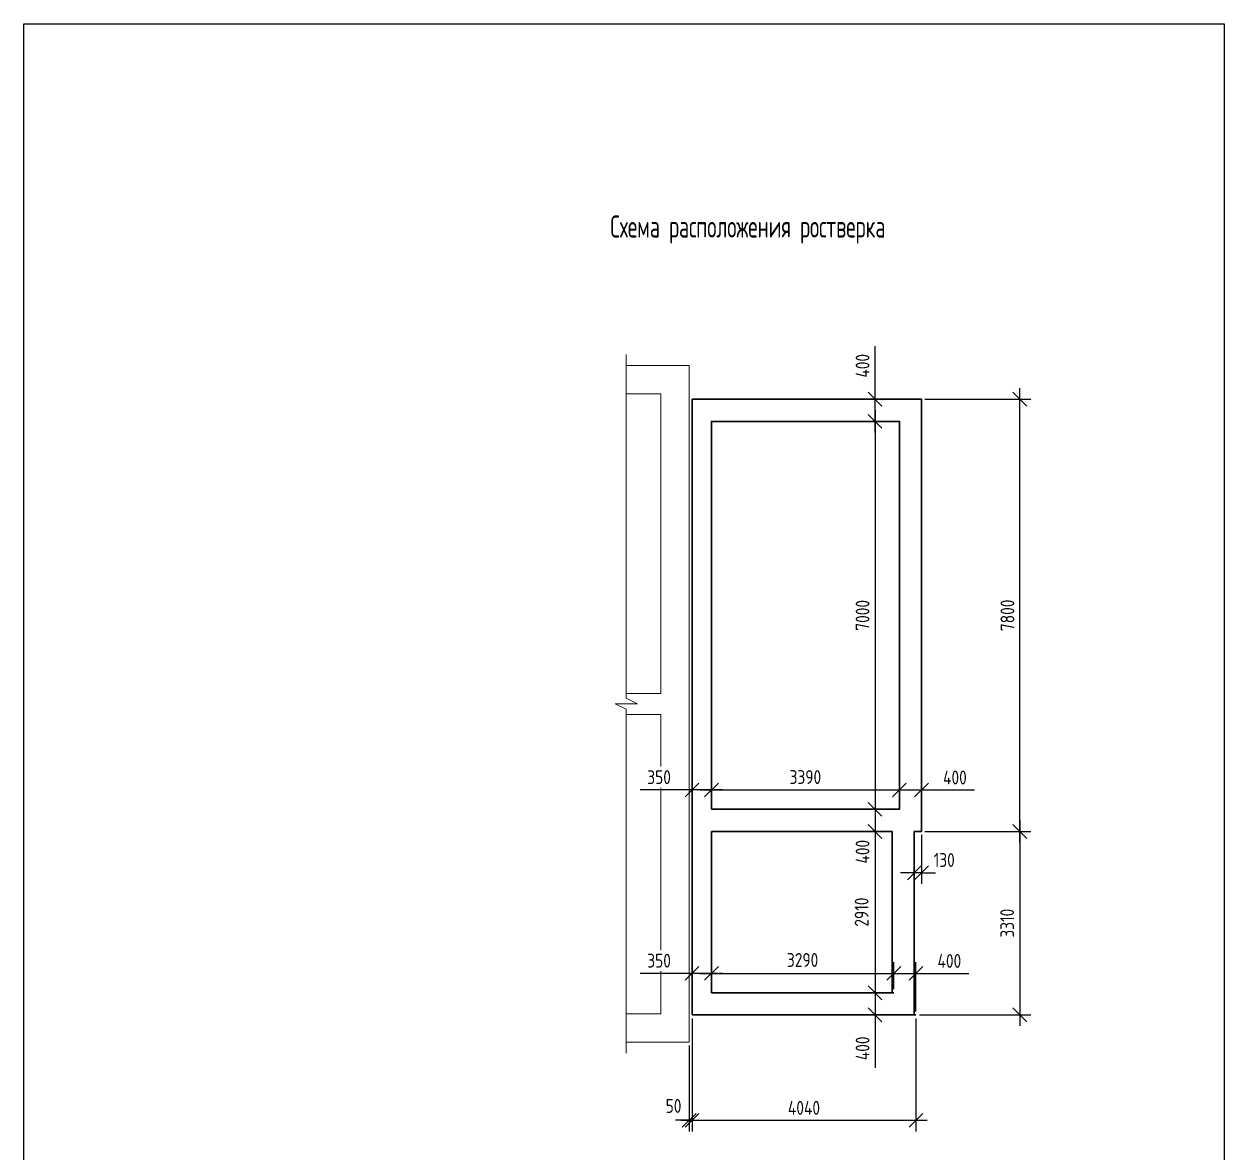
# Model space of a CAD drawing. Header units: millimetres. Extents: x -69913 to 106360, y -63759 to 35456.
# Drawn here: x 16208 to 37856, y -1983 to 18371 of the extents above; entities that cross this region are included whole.
import ezdxf

# ---------------------------------------------------------------- set-up
doc = ezdxf.new("R2010")
doc.units = ezdxf.units.MM
doc.header["$MEASUREMENT"] = 0
for name, color, linetype, lineweight in [('Кирпич силикат', 31, 'Continuous', 30), ('МОНОЛИТ', 2, 'Continuous', 30), ('размеры', 4, 'Continuous', 15), ('текст', 1, 'Continuous', 25)]:
    doc.layers.add(name, color=color, linetype=linetype, lineweight=lineweight)
doc.styles.add('style2', font='CS_Gost2304.shx')
doc.styles.add('ГОСТ 2.304', font='CS_Gost2304.shx')
doc.dimstyles.new('СПДС', dxfattribs={"dimscale": 100, "dimtxt": 2.5, "dimasz": 2.5, "dimexe": 2, "dimexo": 0.625, "dimgap": 1, "dimtad": 1, "dimdec": 0, "dimtxsty": 'ГОСТ 2.304', "dimblk": 'OBLIQUE', "dimblk1": 'OBLIQUE', "dimblk2": 'OBLIQUE', "dimcen": 2.5, "dimdle": 2, "dimadec": 0, "dimazin": 2, "dimtfac": 0.75, "dimtdec": 4, "dimtmove": 1, "dimatfit": 3, "dimfxl": 1, "dimtfill": 1, "dimtolj": 1, "dimarcsym": 1})

# ---------------------------------------------------------------- blocks, each defined once
blk = doc.blocks.new('_Oblique')
at = {"color": 0, "linetype": 'ByBlock', "lineweight": -2}
blk.add_line((-0.5, -0.5), (0.5, 0.5), dxfattribs=at)
blk = doc.blocks.new('*D73')
at = {"layer": 'размеры', "color": 0, "lineweight": -2, "ltscale": 50, "transparency": 16777216}
for p, q in [((34174, 3601), (34174, 11801)), ((32461, 11601), (34374, 11601)), ((32461, 3801), (34374, 3801))]:
    blk.add_line(p, q, dxfattribs=at)
at = {"layer": 'размеры', "color": 0, "lineweight": -2, "ltscale": 50, "transparency": 16777216, "xscale": 250, "yscale": 250, "zscale": 250}
for p, rotation in [((34174, 11601), 90), ((34174, 3801), 270)]:
    blk.add_blockref('_Oblique', p, dxfattribs=dict(at, rotation=rotation))
at = {"layer": 'размеры', "color": 0, "ltscale": 50, "transparency": 16777216, "insert": (33949, 7701), "char_height": 250, "attachment_point": 5, "rotation": 90, "style": 'ГОСТ 2.304', "bg_fill": 3, "box_fill_scale": 1.25, "bg_fill_color": 256, "bg_fill_true_color": 13158600, "bg_fill_transparency": 0}
blk.add_mtext('\\A1;7800', dxfattribs=at)
blk = doc.blocks.new('*D74')
at = {"layer": 'размеры', "color": 0, "lineweight": -2, "ltscale": 50, "transparency": 16777216}
for p, q in [((28259, 428), (28259, -1611)), ((32299, 428), (32299, -1611)), ((28059, -1411), (32499, -1411))]:
    blk.add_line(p, q, dxfattribs=at)
at = {"layer": 'размеры', "color": 0, "lineweight": -2, "ltscale": 50, "transparency": 16777216, "xscale": 250, "yscale": 250, "zscale": 250, "rotation": 180}
blk.add_blockref('_Oblique', (28259, -1411), dxfattribs=at)
at = {"layer": 'размеры', "color": 0, "lineweight": -2, "ltscale": 50, "transparency": 16777216, "xscale": 250, "yscale": 250, "zscale": 250}
blk.add_blockref('_Oblique', (32299, -1411), dxfattribs=at)
at = {"layer": 'размеры', "color": 0, "ltscale": 50, "transparency": 16777216, "insert": (30279, -1186), "char_height": 250, "attachment_point": 5, "style": 'ГОСТ 2.304', "bg_fill": 3, "box_fill_scale": 1.25, "bg_fill_color": 256, "bg_fill_true_color": 13158600, "bg_fill_transparency": 0}
blk.add_mtext('\\A1;4040', dxfattribs=at)
blk = doc.blocks.new('*D75')
at = {"layer": 'размеры', "color": 0, "lineweight": -2, "ltscale": 50, "transparency": 16777216}
for p, q in [((28259, 428), (28259, -1611)), ((28209, -62), (28209, -1611)), ((28209, -1411), (27959, -1411)), ((28259, -1411), (28509, -1411))]:
    blk.add_line(p, q, dxfattribs=at)
at = {"layer": 'размеры', "color": 0, "ltscale": 50, "transparency": 16777216, "insert": (27926, -1152), "char_height": 250, "attachment_point": 5, "style": 'ГОСТ 2.304', "bg_fill": 3, "box_fill_scale": 1.25, "bg_fill_color": 256, "bg_fill_true_color": 13158600, "bg_fill_transparency": 0}
blk.add_mtext('\\A1;50', dxfattribs=at)
at = {"layer": 'размеры', "color": 0, "lineweight": -2, "ltscale": 50, "transparency": 16777216}
blk.add_line((28259, -1411), (28209, -1411), dxfattribs=at)
at = {"layer": 'размеры', "color": 0, "lineweight": -2, "ltscale": 50, "transparency": 16777216, "xscale": 250, "yscale": 250, "zscale": 250}
blk.add_blockref('_Oblique', (28209, -1411), dxfattribs=at)
at = {"layer": 'размеры', "color": 0, "lineweight": -2, "ltscale": 50, "transparency": 16777216, "xscale": 250, "yscale": 250, "zscale": 250, "rotation": 180}
blk.add_blockref('_Oblique', (28259, -1411), dxfattribs=at)
blk = doc.blocks.new('*D76')
at = {"layer": 'размеры', "color": 0, "lineweight": -2, "ltscale": 50, "transparency": 16777216}
for p, q in [((28609, 953), (28609, 1440)), ((31899, 953), (31899, 1440)), ((28409, 1240), (32099, 1240))]:
    blk.add_line(p, q, dxfattribs=at)
at = {"layer": 'размеры', "color": 0, "lineweight": -2, "ltscale": 50, "transparency": 16777216, "xscale": 250, "yscale": 250, "zscale": 250, "rotation": 180}
blk.add_blockref('_Oblique', (28609, 1240), dxfattribs=at)
at = {"layer": 'размеры', "color": 0, "lineweight": -2, "ltscale": 50, "transparency": 16777216, "xscale": 250, "yscale": 250, "zscale": 250}
blk.add_blockref('_Oblique', (31899, 1240), dxfattribs=at)
at = {"layer": 'размеры', "color": 0, "ltscale": 50, "transparency": 16777216, "insert": (30254, 1482), "char_height": 250, "attachment_point": 5, "style": 'ГОСТ 2.304', "bg_fill": 3, "box_fill_scale": 1.25, "bg_fill_color": 256, "bg_fill_true_color": 13158600, "bg_fill_transparency": 0}
blk.add_mtext('\\A1;3290', dxfattribs=at)
blk = doc.blocks.new('*D77')
at = {"layer": 'размеры', "color": 0, "lineweight": -2, "ltscale": 50, "transparency": 16777216}
for p, q in [((31561, 4001), (31561, 691)), ((31806, 3801), (31361, 3801)), ((31836, 891), (31361, 891))]:
    blk.add_line(p, q, dxfattribs=at)
at = {"layer": 'размеры', "color": 0, "lineweight": -2, "ltscale": 50, "transparency": 16777216, "xscale": 250, "yscale": 250, "zscale": 250}
for p, rotation in [((31561, 3801), 90), ((31561, 891), 270)]:
    blk.add_blockref('_Oblique', p, dxfattribs=dict(at, rotation=rotation))
at = {"layer": 'размеры', "color": 0, "ltscale": 50, "transparency": 16777216, "insert": (31319, 2346), "char_height": 250, "attachment_point": 5, "rotation": 90, "style": 'ГОСТ 2.304', "bg_fill": 3, "box_fill_scale": 1.25, "bg_fill_color": 256, "bg_fill_true_color": 13158600, "bg_fill_transparency": 0}
blk.add_mtext('\\A1;2910', dxfattribs=at)
blk = doc.blocks.new('*D78')
at = {"layer": 'размеры', "color": 0, "lineweight": -2, "ltscale": 50, "transparency": 16777216}
for p, q in [((28409, 4550), (32199, 4550)), ((28609, 4264), (28609, 4750)), ((31999, 4264), (31999, 4750))]:
    blk.add_line(p, q, dxfattribs=at)
at = {"layer": 'размеры', "color": 0, "lineweight": -2, "ltscale": 50, "transparency": 16777216, "xscale": 250, "yscale": 250, "zscale": 250, "rotation": 180}
blk.add_blockref('_Oblique', (28609, 4550), dxfattribs=at)
at = {"layer": 'размеры', "color": 0, "lineweight": -2, "ltscale": 50, "transparency": 16777216, "xscale": 250, "yscale": 250, "zscale": 250}
blk.add_blockref('_Oblique', (31999, 4550), dxfattribs=at)
at = {"layer": 'размеры', "color": 0, "ltscale": 50, "transparency": 16777216, "insert": (30304, 4783), "char_height": 250, "attachment_point": 5, "style": 'ГОСТ 2.304', "bg_fill": 3, "box_fill_scale": 1.25, "bg_fill_color": 256, "bg_fill_true_color": 13158600, "bg_fill_transparency": 0}
blk.add_mtext('\\A1;3390', dxfattribs=at)
blk = doc.blocks.new('*D79')
at = {"layer": 'размеры', "color": 0, "lineweight": -2, "ltscale": 50, "transparency": 16777216}
for p, q in [((31561, 11401), (31561, 4001)), ((31936, 11201), (31361, 11201)), ((31936, 4201), (31361, 4201))]:
    blk.add_line(p, q, dxfattribs=at)
at = {"layer": 'размеры', "color": 0, "lineweight": -2, "ltscale": 50, "transparency": 16777216, "xscale": 250, "yscale": 250, "zscale": 250}
for p, rotation in [((31561, 11201), 90), ((31561, 4201), 270)]:
    blk.add_blockref('_Oblique', p, dxfattribs=dict(at, rotation=rotation))
at = {"layer": 'размеры', "color": 0, "ltscale": 50, "transparency": 16777216, "insert": (31336, 7701), "char_height": 250, "attachment_point": 5, "rotation": 90, "style": 'ГОСТ 2.304', "bg_fill": 3, "box_fill_scale": 1.25, "bg_fill_color": 256, "bg_fill_true_color": 13158600, "bg_fill_transparency": 0}
blk.add_mtext('\\A1;7000', dxfattribs=at)
blk = doc.blocks.new('*D80')
at = {"layer": 'размеры', "color": 0, "lineweight": -2, "ltscale": 50, "transparency": 16777216}
for p, q in [((31561, 4401), (31561, 3601)), ((31936, 4201), (31361, 4201)), ((31806, 3801), (31361, 3801))]:
    blk.add_line(p, q, dxfattribs=at)
at = {"layer": 'размеры', "color": 0, "lineweight": -2, "ltscale": 50, "transparency": 16777216, "xscale": 250, "yscale": 250, "zscale": 250, "rotation": 90}
blk.add_blockref('_Oblique', (31561, 4201), dxfattribs=at)
at = {"layer": 'размеры', "color": 0, "ltscale": 50, "transparency": 16777216, "insert": (31336, 3436), "char_height": 250, "attachment_point": 5, "rotation": 90, "style": 'ГОСТ 2.304', "bg_fill": 3, "box_fill_scale": 1.25, "bg_fill_color": 256, "bg_fill_true_color": 13158600, "bg_fill_transparency": 0}
blk.add_mtext('\\A1;400', dxfattribs=at)
at = {"layer": 'размеры', "color": 0, "lineweight": -2, "ltscale": 50, "transparency": 16777216, "xscale": 250, "yscale": 250, "zscale": 250, "rotation": 270}
blk.add_blockref('_Oblique', (31561, 3801), dxfattribs=at)
blk = doc.blocks.new('*D81')
at = {"layer": 'размеры', "color": 0, "lineweight": -2, "ltscale": 50, "transparency": 16777216}
for p, q in [((31561, 1091), (31561, 491)), ((31836, 891), (31361, 891)), ((32236, 491), (31361, 491)), ((31561, 491), (31561, -465))]:
    blk.add_line(p, q, dxfattribs=at)
at = {"layer": 'размеры', "color": 0, "lineweight": -2, "ltscale": 50, "transparency": 16777216, "xscale": 250, "yscale": 250, "zscale": 250}
for p, rotation in [((31561, 891), 90), ((31561, 491), 270)]:
    blk.add_blockref('_Oblique', p, dxfattribs=dict(at, rotation=rotation))
at = {"layer": 'размеры', "color": 0, "ltscale": 50, "transparency": 16777216, "insert": (31336, -112), "char_height": 250, "attachment_point": 5, "rotation": 90, "style": 'ГОСТ 2.304', "bg_fill": 3, "box_fill_scale": 1.25, "bg_fill_color": 256, "bg_fill_true_color": 13158600, "bg_fill_transparency": 0}
blk.add_mtext('\\A1;400', dxfattribs=at)
blk = doc.blocks.new('*D82')
at = {"layer": 'размеры', "color": 0, "lineweight": -2, "ltscale": 50, "transparency": 16777216}
for p, q in [((31561, 11601), (31561, 12557)), ((32336, 11601), (31361, 11601)), ((31561, 11001), (31561, 11601)), ((31936, 11201), (31361, 11201))]:
    blk.add_line(p, q, dxfattribs=at)
at = {"layer": 'размеры', "color": 0, "lineweight": -2, "ltscale": 50, "transparency": 16777216, "xscale": 250, "yscale": 250, "zscale": 250}
for p, rotation in [((31561, 11601), 90), ((31561, 11201), 270)]:
    blk.add_blockref('_Oblique', p, dxfattribs=dict(at, rotation=rotation))
at = {"layer": 'размеры', "color": 0, "ltscale": 50, "transparency": 16777216, "insert": (31336, 12204), "char_height": 250, "attachment_point": 5, "rotation": 90, "style": 'ГОСТ 2.304', "bg_fill": 3, "box_fill_scale": 1.25, "bg_fill_color": 256, "bg_fill_true_color": 13158600, "bg_fill_transparency": 0}
blk.add_mtext('\\A1;400', dxfattribs=at)
blk = doc.blocks.new('*D83')
at = {"layer": 'размеры', "color": 0, "lineweight": -2, "ltscale": 50, "transparency": 16777216}
for p, q in [((28259, 553), (28259, 1440)), ((28609, 953), (28609, 1440)), ((28259, 1240), (27321, 1240)), ((28809, 1240), (28259, 1240))]:
    blk.add_line(p, q, dxfattribs=at)
at = {"layer": 'размеры', "color": 0, "lineweight": -2, "ltscale": 50, "transparency": 16777216, "xscale": 250, "yscale": 250, "zscale": 250, "rotation": 180}
blk.add_blockref('_Oblique', (28259, 1240), dxfattribs=at)
at = {"layer": 'размеры', "color": 0, "lineweight": -2, "ltscale": 50, "transparency": 16777216, "xscale": 250, "yscale": 250, "zscale": 250}
blk.add_blockref('_Oblique', (28609, 1240), dxfattribs=at)
at = {"layer": 'размеры', "color": 0, "ltscale": 50, "transparency": 16777216, "insert": (27665, 1470), "char_height": 250, "attachment_point": 5, "style": 'ГОСТ 2.304', "bg_fill": 3, "box_fill_scale": 1.25, "bg_fill_color": 256, "bg_fill_true_color": 13158600, "bg_fill_transparency": 0}
blk.add_mtext('\\A1;350', dxfattribs=at)
blk = doc.blocks.new('*D84')
at = {"layer": 'размеры', "color": 0, "lineweight": -2, "ltscale": 50, "transparency": 16777216}
for p, q in [((31899, 953), (31899, 1440)), ((32299, 553), (32299, 1440)), ((31699, 1240), (32299, 1240)), ((32299, 1240), (33255, 1240))]:
    blk.add_line(p, q, dxfattribs=at)
at = {"layer": 'размеры', "color": 0, "lineweight": -2, "ltscale": 50, "transparency": 16777216, "xscale": 250, "yscale": 250, "zscale": 250, "rotation": 180}
blk.add_blockref('_Oblique', (31899, 1240), dxfattribs=at)
at = {"layer": 'размеры', "color": 0, "lineweight": -2, "ltscale": 50, "transparency": 16777216, "xscale": 250, "yscale": 250, "zscale": 250}
blk.add_blockref('_Oblique', (32299, 1240), dxfattribs=at)
at = {"layer": 'размеры', "color": 0, "ltscale": 50, "transparency": 16777216, "insert": (32902, 1465), "char_height": 250, "attachment_point": 5, "style": 'ГОСТ 2.304', "bg_fill": 3, "box_fill_scale": 1.25, "bg_fill_color": 256, "bg_fill_true_color": 13158600, "bg_fill_transparency": 0}
blk.add_mtext('\\A1;400', dxfattribs=at)
blk = doc.blocks.new('*D85')
at = {"layer": 'размеры', "color": 0, "lineweight": -2, "ltscale": 50, "transparency": 16777216}
for p, q in [((31799, 4550), (32399, 4550)), ((31999, 4264), (31999, 4750)), ((32399, 4264), (32399, 4750)), ((32399, 4550), (33355, 4550))]:
    blk.add_line(p, q, dxfattribs=at)
at = {"layer": 'размеры', "color": 0, "lineweight": -2, "ltscale": 50, "transparency": 16777216, "xscale": 250, "yscale": 250, "zscale": 250, "rotation": 180}
blk.add_blockref('_Oblique', (31999, 4550), dxfattribs=at)
at = {"layer": 'размеры', "color": 0, "lineweight": -2, "ltscale": 50, "transparency": 16777216, "xscale": 250, "yscale": 250, "zscale": 250}
blk.add_blockref('_Oblique', (32399, 4550), dxfattribs=at)
at = {"layer": 'размеры', "color": 0, "ltscale": 50, "transparency": 16777216, "insert": (33002, 4775), "char_height": 250, "attachment_point": 5, "style": 'ГОСТ 2.304', "bg_fill": 3, "box_fill_scale": 1.25, "bg_fill_color": 256, "bg_fill_true_color": 13158600, "bg_fill_transparency": 0}
blk.add_mtext('\\A1;400', dxfattribs=at)
blk = doc.blocks.new('*D86')
at = {"layer": 'размеры', "color": 0, "lineweight": -2, "ltscale": 50, "transparency": 16777216}
for p, q in [((28259, 4550), (27321, 4550)), ((28259, 4264), (28259, 4750)), ((28809, 4550), (28259, 4550)), ((28609, 4264), (28609, 4750))]:
    blk.add_line(p, q, dxfattribs=at)
at = {"layer": 'размеры', "color": 0, "lineweight": -2, "ltscale": 50, "transparency": 16777216, "xscale": 250, "yscale": 250, "zscale": 250, "rotation": 180}
blk.add_blockref('_Oblique', (28259, 4550), dxfattribs=at)
at = {"layer": 'размеры', "color": 0, "lineweight": -2, "ltscale": 50, "transparency": 16777216, "xscale": 250, "yscale": 250, "zscale": 250}
blk.add_blockref('_Oblique', (28609, 4550), dxfattribs=at)
at = {"layer": 'размеры', "color": 0, "ltscale": 50, "transparency": 16777216, "insert": (27665, 4781), "char_height": 250, "attachment_point": 5, "style": 'ГОСТ 2.304', "bg_fill": 3, "box_fill_scale": 1.25, "bg_fill_color": 256, "bg_fill_true_color": 13158600, "bg_fill_transparency": 0}
blk.add_mtext('\\A1;350', dxfattribs=at)
blk = doc.blocks.new('*D200')
at = {"layer": 'размеры', "color": 0, "lineweight": -2, "ltscale": 100, "transparency": 16777216}
for p, q in [((34174, 4001), (34174, 291)), ((32461, 3801), (34374, 3801)), ((32361, 491), (34374, 491))]:
    blk.add_line(p, q, dxfattribs=at)
at = {"layer": 'размеры', "color": 0, "lineweight": -2, "ltscale": 100, "transparency": 16777216, "xscale": 250, "yscale": 250, "zscale": 250}
for p, rotation in [((34174, 3801), 90), ((34174, 491), 270)]:
    blk.add_blockref('_Oblique', p, dxfattribs=dict(at, rotation=rotation))
at = {"layer": 'размеры', "color": 0, "ltscale": 100, "transparency": 16777216, "insert": (33944, 2146), "char_height": 250, "attachment_point": 5, "rotation": 90, "style": 'ГОСТ 2.304', "bg_fill": 3, "box_fill_scale": 1.25, "bg_fill_color": 256, "bg_fill_true_color": 13158600, "bg_fill_transparency": 0}
blk.add_mtext('\\A1;3310', dxfattribs=at)
blk = doc.blocks.new('*D201')
at = {"layer": 'размеры', "color": 0, "lineweight": -2, "ltscale": 100, "transparency": 16777216}
for p, q in [((32269, 3739), (32269, 2856)), ((32399, 3739), (32399, 2856)), ((32269, 3056), (32019, 3056)), ((32399, 3056), (32269, 3056)), ((32399, 3056), (32649, 3056))]:
    blk.add_line(p, q, dxfattribs=at)
at = {"layer": 'размеры', "color": 0, "lineweight": -2, "ltscale": 100, "transparency": 16777216, "xscale": 250, "yscale": 250, "zscale": 250}
blk.add_blockref('_Oblique', (32269, 3056), dxfattribs=at)
at = {"layer": 'размеры', "color": 0, "ltscale": 100, "transparency": 16777216, "insert": (32809, 3286), "char_height": 250, "attachment_point": 5, "style": 'ГОСТ 2.304', "bg_fill": 3, "box_fill_scale": 1.25, "bg_fill_color": 256, "bg_fill_true_color": 13158600, "bg_fill_transparency": 0}
blk.add_mtext('\\A1;130', dxfattribs=at)
at = {"layer": 'размеры', "color": 0, "lineweight": -2, "ltscale": 100, "transparency": 16777216, "xscale": 250, "yscale": 250, "zscale": 250, "rotation": 180}
blk.add_blockref('_Oblique', (32399, 3056), dxfattribs=at)

msp = doc.modelspace()

# ---------------------------------------------------------------- linework, layer by layer
at = {"layer": 'Кирпич силикат', "lineweight": 15, "ltscale": 100}
for p, q in [((28209, 12210), (28209, 0)), ((27699, 6290), (27699, 11700)), ((27699, 510), (27699, 5910))]:
    msp.add_line(p, q, dxfattribs=at)
at = {"layer": 'Кирпич силикат', "lineweight": 15, "ltscale": 100, "flags": 128}
for points in [[(28209, 12210), (27074, 12210)], [(27074, 11700), (27699, 11700)], [(27699, 6290), (27074, 6290)], [(27074, 5910), (27699, 5910)], [(27699, 510), (27074, 510)], [(27074, 0), (28209, 0)]]:
    msp.add_lwpolyline(points, dxfattribs=at)
at = {"layer": 'МОНОЛИТ', "ltscale": 100}
for p, q in [((28259, 490.8), (28259, 11601)), ((28259, 11601), (32399, 11601)), ((32399, 11601), (32399, 3801)), ((28609, 890.8), (28609, 3801)), ((28609, 3801), (31869, 3801)), ((31869, 3801), (31869, 890.8)), ((32269, 3801), (32269, 490.8)), ((31899, 890.8), (28609, 890.8)), ((32299, 490.8), (28259, 490.8))]:
    msp.add_line(p, q, dxfattribs=at)
msp.add_lwpolyline([(28609, 4201), (28609, 11201), (31999, 11201), (31999, 4201)], close=True, dxfattribs=at)
at = {"layer": 'размеры', "ltscale": 100}
for p, q in [((27074, 6205), (27074, 12410)), ((27274, 6105), (26874, 6105)), ((26874, 6105), (27074, 6005)), ((27074, 6205), (27274, 6105)), ((27074, -200), (27074, 6005))]:
    msp.add_line(p, q, dxfattribs=at)

# ---------------------------------------------------------------- texts
at = {"layer": 'текст', "color": 0, "linetype": 'Continuous', "lineweight": 25, "ltscale": 50, "style": 'style2', "width": 0.8}
msp.add_text('Схема расположения ростверка', height=400, dxfattribs=at).set_placement((26786, 14517.8))

# ---------------------------------------------------------------- next in the draw order: dimensions: what is measured, and where the dimension line sits
at = {"layer": 'размеры', "ltscale": 50}
dim = msp.add_linear_dim(base=(34174.4, 11601), p1=(32399, 3801), p2=(32399, 11601), angle=90, dimstyle='СПДС', dxfattribs=at)
dim.commit()
dim.dimension.update_dxf_attribs({"geometry": '*D73', "text_midpoint": (33949.4, 7701)})
for base, p1, p2, picture, middle in [((31999, 4550.5), (28609, 4201), (31999, 4201), '*D78', (30304, 4782.7)), ((31899, 1240.2), (28609, 890.8), (31899, 890.8), '*D76', (30254, 1482.1))]:
    dim = msp.add_linear_dim(base=base, p1=p1, p2=p2, dimstyle='СПДС', override={"dimscale": 100}, dxfattribs=at)
    dim.commit()
    dim.dimension.update_dxf_attribs({"geometry": picture, "text_midpoint": middle})
dim = msp.add_linear_dim(base=(32299, -1411.3), p1=(28259, 490.8), p2=(32299, 490.8), dimstyle='СПДС', dxfattribs=at)
dim.commit()
dim.dimension.update_dxf_attribs({"geometry": '*D74', "text_midpoint": (30279, -1186.3)})

# ---------------------------------------------------------------- next in the draw order: linework, layer by layer
at = {"layer": 'МОНОЛИТ', "ltscale": 100}
msp.add_line((32269, 3801), (32399, 3801), dxfattribs=at)

# ---------------------------------------------------------------- next in the draw order: dimensions: what is measured, and where the dimension line sits
at = {"layer": 'размеры', "ltscale": 50}
dim = msp.add_linear_dim(base=(28259, 4550.5), p1=(28609, 4201), p2=(28259, 4201), dimstyle='СПДС', override={"dimtmove": 0}, dxfattribs=at)
dim.commit()
dim.dimension.update_dxf_attribs({"geometry": '*D86', "text_midpoint": (27665.2, 4780.6)})
dim = msp.add_linear_dim(base=(31560.9, 890.8), p1=(31869, 3801), p2=(31899, 890.8), angle=90, dimstyle='СПДС', override={"dimscale": 100}, dxfattribs=at)
dim.commit()
dim.dimension.update_dxf_attribs({"geometry": '*D77', "text_midpoint": (31318.9, 2345.9)})
dim = msp.add_linear_dim(base=(28209, -1411.3), p1=(28259, 490.8), p2=(28209, 0), dimstyle='СПДС', override={"dimtmove": 2}, dxfattribs=at)
dim.commit()
dim.dimension.update_dxf_attribs({"geometry": '*D75', "text_midpoint": (27926, -1151.7), "dimtype": 160})

# ---------------------------------------------------------------- next in the draw order: dimensions: what is measured, and where the dimension line sits
for base, p1, p2, override, picture, middle in [((31560.9, 4201), (31999, 11201), (31999, 4201), {"dimscale": 100}, '*D79', (31335.9, 7701)), ((31560.9, 490.8), (31899, 890.8), (32299, 490.8), {"dimtmove": 0}, '*D81', (31335.9, -112.3))]:
    dim = msp.add_linear_dim(base=base, p1=p1, p2=p2, angle=90, dimstyle='СПДС', override=override, dxfattribs=at)
    dim.commit()
    dim.dimension.update_dxf_attribs({"geometry": picture, "text_midpoint": middle})
dim = msp.add_linear_dim(base=(28259, 1240.2), p1=(28609, 890.8), p2=(28259, 490.8), dimstyle='СПДС', override={"dimscale": 100, "dimtmove": 0}, dxfattribs=at)
dim.commit()
dim.dimension.update_dxf_attribs({"geometry": '*D83', "text_midpoint": (27665.2, 1470.4)})

# ---------------------------------------------------------------- next in the draw order: dimensions: what is measured, and where the dimension line sits
dim = msp.add_linear_dim(base=(31560.9, 11601), p1=(31999, 11201), p2=(32399, 11601), angle=90, dimstyle='СПДС', override={"dimtmove": 0}, dxfattribs=at)
dim.commit()
dim.dimension.update_dxf_attribs({"geometry": '*D82', "text_midpoint": (31335.9, 12204.1)})
dim = msp.add_linear_dim(base=(31560.9, 3801), p1=(31999, 4201), p2=(31869, 3801), angle=90, dimstyle='СПДС', dxfattribs=at)
dim.commit()
dim.dimension.update_dxf_attribs({"geometry": '*D80', "text_midpoint": (31560.9, 3435.7), "dimtype": 160})
dim = msp.add_linear_dim(base=(32299, 1240.2), p1=(31899, 890.8), p2=(32299, 490.8), dimstyle='СПДС', override={"dimtmove": 0}, dxfattribs=at)
dim.commit()
dim.dimension.update_dxf_attribs({"geometry": '*D84', "text_midpoint": (32902.1, 1465.2)})

# ---------------------------------------------------------------- next in the draw order: dimensions: what is measured, and where the dimension line sits
dim = msp.add_linear_dim(base=(32399, 4550.5), p1=(31999, 4201), p2=(32399, 4201), dimstyle='СПДС', override={"dimtmove": 0}, dxfattribs=at)
dim.commit()
dim.dimension.update_dxf_attribs({"geometry": '*D85', "text_midpoint": (33002.1, 4775.5)})

# ---------------------------------------------------------------- next in the draw order: linework, layer by layer
at = {"ltscale": 100}
msp.add_lwpolyline([(16208.4, 18371.4), (37855.8, 18371.4), (37855.8, -18783.1), (16208.4, -18783.1)], close=True, dxfattribs=at)

# ---------------------------------------------------------------- next in the draw order: dimensions: what is measured, and where the dimension line sits
at = {"layer": 'размеры', "ltscale": 100}
dim = msp.add_linear_dim(base=(34174.4, 490.8), p1=(32399, 3801), p2=(32299, 490.8), angle=90, dimstyle='СПДС', dxfattribs=at)
dim.commit()
dim.dimension.update_dxf_attribs({"geometry": '*D200', "text_midpoint": (33944.3, 2145.9)})

# ---------------------------------------------------------------- next in the draw order: dimensions: what is measured, and where the dimension line sits
dim = msp.add_linear_dim(base=(32269, 3056.2), p1=(32399, 3801), p2=(32269, 3801), dimstyle='СПДС', dxfattribs=at)
dim.commit()
dim.dimension.update_dxf_attribs({"geometry": '*D201', "text_midpoint": (32809.1, 3056.2), "dimtype": 160})

doc.saveas('drawing.dxf')
